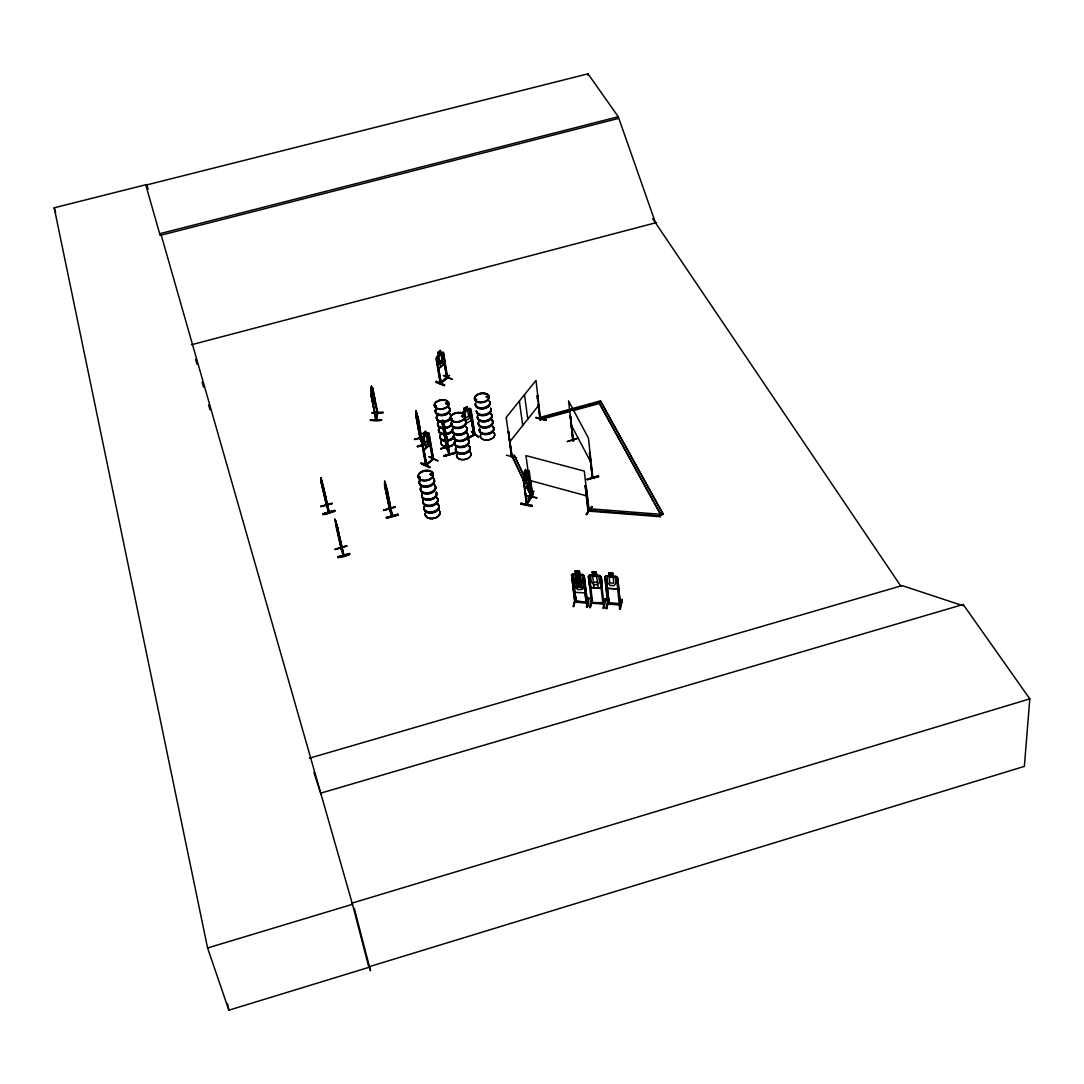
<?xml version="1.0" encoding="UTF-8"?>
<svg xmlns="http://www.w3.org/2000/svg" width="1084" height="1084" viewBox="0 0 1084 1084"><rect width="100%" height="100%" fill="white"/><g stroke="black" fill="none" stroke-linecap="round" stroke-linejoin="round"><path stroke-width="1.5" d="M376.934 412.923L377.666 412.34M377.11 413.776L377.11 412.354M371.595 391.365L373.343 400.145L373.587 394.468M540.049 419.074L540.997 418.41L540.618 419.047M525.239 488.667L528.775 482.827L529.046 479.033L528.938 482.895L525.333 488.857L524.358 486.513M419.101 423.492L419.061 424.738L416.527 413.627M963.148 605.753L963.202 604.479L320.756 793.149L321.067 794.369L313.899 772.364M520.767 504.141L531.932 506.391L532.122 505.456L520.93 503.328L532.108 505.483M520.781 504.168L520.957 503.247M445.714 432.814L445.619 434.061L443.18 423.031M567.406 441.635L578.477 438.031L567.366 441.473M370.362 419.969L370.362 419.928C392.015 418.397 377.259 422.584 370.362 419.996M370.443 420.389L381.554 419.942M963.202 604.479L1029.8 698.868L1024.366 766.374L368.75 966.847M506.35 455.172L516.729 457.949M422.801 447.529L424.101 449.806L430.077 444.846L430.307 441.134M430.077 444.846L430.402 441.174M444.684 360.254L444.359 363.817L438.898 368.424L444.372 363.804L444.779 360.294M474.968 434.684L471.093 412.191M474.833 433.817L473.857 434.941M430.131 467.38C410.714 460.266 428.004 463.153 429.82 467.705L421.039 463.667L421.378 462.841M444.467 384.956L436.08 381.392L444.508 384.901L444.183 385.728L435.795 382.11L436.12 381.351M430.158 467.326L421.391 463.247M472.041 416.92L471.635 420.457L465.768 423.6M471.635 420.457L472.217 416.933M524.439 486.635C522.339 483.843 524.304 461.947 524.913 482.841L526.025 483.992L527.894 477.949L525.686 469.277L524.209 471.825L524.751 474.9M485.957 396.852L487.583 396.012L488.193 396.812M486.919 397.191L486.594 396.5M486.824 397.3L487.8 396.229M476.391 399.861L475.673 399.278M475.727 399.874L476.526 399.495M476.608 399.779L476.012 399.21L475.822 400.01M463.884 416.31L462.922 415.362M461.933 415.999L462.692 416.893L463.993 416.134M462.638 416.595L462.163 415.809L463.789 415.578M462.556 415.673L462.218 416.622M454.332 438.546L454.738 437.882M454.792 438.79L454.792 437.936M451.107 419.291L452.028 418.776M451.594 419.63L451.445 418.749M451.73 418.749L452.38 419.047L451.581 418.844M447.733 403.817L447.231 402.692M430.917 474.819L430.605 473.884L430.104 474.48M446.134 403.383L446.757 403.858M446.283 403.383L447.286 403.004M447.286 403.749L447.069 402.665M447.611 403.451L447.543 403.14M430.402 474.142L431.947 474.25M373.424 404.617L374.563 399.237M373.438 404.779L374.685 399.237L374.305 395.579M383.18 412.462L371.947 412.747L383.018 412.367M589.317 584.466L591.132 587.596L601.051 588.097C602.027 584.412 603.368 577.975 599.615 575.509L589.696 575.116L588.355 576.051L591.579 603.327C590.536 599.452 594.222 604.655 592.379 602.433L591.308 601.999M601.051 588.097L591.146 587.501M372.869 397.814L373.33 395.633M435.836 406.283L435.673 405.89M599.587 575.604L601.078 576.783M604.127 603.923L604.059 602.65L604.194 603.612L591.539 602.907L591.593 601.918M605.062 598.707L605.834 599.262L603.91 608.368L603.192 608.327L605.062 598.707L603.3 608.246M619.384 603.585L620.305 604.086M619.614 609.33C626.43 587.149 616.606 608.476 620.333 609.371L622.27 600.224L621.511 599.696M371.351 386.067L371.934 389.183L372.381 387.503L371.148 394.739L371.473 386.067L374.373 400.89M371.5 387.11L371.392 389.495L371.69 388.099M371.785 392.34L372.259 390.159M375.674 419.291L375.836 418.559M377.273 413.207L376.27 418.79M377.34 413.139L375.836 420.213L371.297 395.863L376.46 419.44L375.809 420.118M419.914 477.123L419.183 477.922L419.603 477.001M419.237 477.19L419.969 477.475M420.307 477.38L419.982 477.909M596.336 572.338L592.081 572.135L596.336 572.338L596.715 575.36M600.075 578.571L601.241 578.626L600.075 578.571L602.948 603.951L602.961 602.541L592.677 602.65L603.896 603.016M620.536 603.693C621.159 606.119 618.178 604.696 619.194 603.544M620.278 603.625L607.975 602.894M617.473 589.005L607.541 588.341L605.726 585.279L607.609 588.341L617.473 589.005L618.476 585.916L617.433 577.718M585.916 589.886L584.859 592.758M588.476 576.2L589.723 575.021M616.674 579.52L617.853 579.574L616.674 579.52L619.384 604.94M609.222 603.91L606.254 579.249L605.157 578.856L606.322 578.924L609.154 604.235C608.219 601.064 610.387 605.265 607.731 604.14L604.831 576.851L606.2 575.834L616.118 576.403L617.582 577.691L616.064 576.498L613.07 576.431L612.731 573.301M590.265 607.474L592.311 598.016L590.373 607.609L589.669 607.568L591.674 598.436M606.769 608.544L608.707 598.937L606.051 608.503L606.769 608.544L608.68 598.937M607.988 604.208L607.799 602.867M612.853 573.206L608.598 572.975L612.853 573.206L613.083 576.336L615.333 577.487L615.942 583.287L614.086 585.645L610.129 585.414L607.731 582.826L607.094 577.027L609.113 576.105M585.929 589.791L584.981 592.867L575.13 592.365L573.463 589.154M580.211 577.135L575.956 577.027L580.211 577.135L580.577 580.225M608.937 576.092L608.612 572.867M573.301 589.262L575.13 592.365M576.363 580.021L575.983 576.932M589.75 578.029L588.517 578.287L589.75 578.029L592.623 603.287M604.804 576.959L606.2 575.834M572.691 439.427L573.572 440.795L573.26 439.264M573.639 579.886C570.143 582.596 575.252 578.124 576.512 580.13M586.498 607.325L588.612 597.785L586.458 606.81L587.203 607.365C589.818 605.644 587.799 596.214 589.222 598.232M583.287 577.623L586.227 602.867L583.287 577.623L584.452 577.691L587.501 602.934C585.265 604.344 586.715 600.306 586.01 602.216L574.75 600.97M586.336 601.606L587.271 602.027L576.187 601.308M588.747 598.205L586.593 607.243M322.924 484.738L323.303 486.608L320.891 479.223L326.948 505.998L326.298 505.239M584.452 577.691L583.219 577.935M585.143 584.1L584.208 587.081L574.357 586.512L572.555 583.273M575.143 601.783L587.352 603.016L584.168 575.699L582.691 574.52L572.84 574.059L571.512 574.981L574.791 602.176L576.16 601.85M584.005 575.834L582.691 574.52M579.412 571.349L575.184 571.105L579.412 571.349L579.804 574.357M575.767 596.999L573.748 606.552L573.043 606.512L575.794 597.365M575.834 596.986L573.639 606.417M574.357 586.512L584.235 586.986L585.021 583.978M572.948 577.352L571.783 577.298L572.948 577.352L575.916 602.338L587.42 602.582M571.485 575.076L572.935 574.073M660.142 515.93L660.59 514.304L588.111 508.653L587.623 510.279L660.142 515.93L660.21 516.716L587.704 511.052C586.959 509.263 590.523 509.724 587.691 509.981M660.21 516.716L660.725 514.263L598.327 401.487L660.793 515.049L663.083 514.399L663.015 513.626L600.468 400.904L539.981 417.448L540.645 418.749L599.059 402.774L599.14 403.519L573.179 410.619M531.336 496.445L526.404 504.805L523.437 479.602L527.339 504.209L526.336 503.843M531.499 497.204L526.797 504.887L523.829 479.684M526.323 503.748L526.594 503.206M531.079 497.841L528.518 479.25M445.212 431.689L443.342 424.034L449.223 454.481L449.25 452.868M444.657 426.676L449.603 454.386L446.649 447.57L442.204 421.717C448.749 439.25 439.562 408.167 444.765 427.245L449.399 453.735M587.704 511.052L588.206 509.439M446.798 447.286L446.08 446.743L446.405 447.502M420.064 438.085L420.335 437.408M415.633 414.494L420.186 439.02L420.28 437.435M391.961 514.575L392.056 516.39L386.392 487.678M617.352 588.897L618.327 585.888M390.023 509.588L389.007 508.152L389.779 508.721M337.829 530.74L343.452 555.699L342.978 554.005L343.75 554.601M436.351 358.276L436.838 356.568L436.351 358.276L440.538 383.668C437.597 383.262 462.001 365.633 440.578 382.72M426.744 464.06L432.665 459.02L425.998 465.402L421.446 439.508L421.961 437.8L427.923 432.882L428.993 433.18L433.546 459.101C434.156 456.459 430.836 459.291 432.977 459.521M421.446 439.589L422.055 437.841M341.365 547.772L341.108 548.829L340.633 547.149L343.98 555.55L337.07 525.835M532.108 506.011L520.984 503.721M328.33 511.011L328.533 511.865M578.897 583.87L581.525 581.295M432.462 459.508L433.302 458.789L428.966 434.874L432.773 459.643L433.072 457.99M447.719 377.747L446.703 378.126M528.003 498.477L534.087 491.093M541.052 419.345L540.577 419.969L535.984 380.43L506.147 417.476L511.797 456.567C510.09 455.131 513.45 454.711 511.323 455.524M540.103 419.007L541.038 418.465M511.689 455.768L511.391 456.554L508.45 431.662L511.892 456.594L511.811 454.968M575.184 597.447L575.889 597.501M608.652 599.317L606.051 608.49M419.874 427.001L420.145 429.332L418.573 419.074L415.795 412.232L420.687 438.749M423.871 436.418L422.801 438.478L423.803 444.034L425.484 445.348L427.814 443.356L428.654 439.914L427.652 434.359L426.229 434.427L425.592 431.391L423.139 433.356L425.66 431.229L428.356 446.323M438.654 355.322L437.624 357.273L438.546 362.733L440.118 364.102L442.34 362.286L443.126 358.98L442.218 353.519L440.863 353.506M377.666 413.695L373.479 394.888M389.63 508.884L384.684 482.692L387.354 490.158L392.449 516.269L389.413 509.182M384.603 483.03L385.199 484.467M526.838 503.315L531.011 496.973M536.824 498.017L525.93 495.537M462.041 415.822L462.001 416.622M462.434 415.606L462.191 416.27L462.963 415.565M462.367 416.283L463.708 415.917L463.315 413.18L464.711 411.337L464.033 408.248L467.218 406.608L467.692 409.589L469.629 408.438L470.957 408.953L474.846 434.847M523.166 478.491L527.231 470.713L526.228 472.353M527.623 472.732L528.071 475.984M452.299 419.156L451.581 419.494M452.082 419.535L451.92 418.722M452.028 419.088L451.391 419.21M445.849 403.329L447.231 402.692L446.378 402.855M446.283 402.95L446.337 403.695M435.809 406.012L435.362 406.744M435.199 406.378L436.093 406.094M435.511 406.5L436.351 406.351M591.756 506.499L586.336 514.643L591.932 506.973M586.349 514.168L591.81 506.553M591.85 506.892L586.485 514.629M581.39 582.731L579.94 584.777C586.512 589.832 581.092 589.859 579.113 585.414C577.745 589.859 573.07 588.964 578.192 584.71C571.796 579.845 577.081 579.804 579.019 584.046M587.934 510.754L585.224 485.781L586.227 486.052L589.168 510.632L587.758 510.659L588.869 510.984L584.29 471.106L525.943 455.605L531.363 495.144M586.227 486.052L585.035 486.052M531.499 495.144L532.515 494.968M532.488 495.374L529.195 470.686M473.694 435.036L469.982 411.053M528.233 470.429L529.006 470.944M546.336 420.118L535.767 417.462L546.295 420.091M540.645 418.316L540.13 419.847L538.152 404.102M432.53 459.399L429.698 443.451M508.816 431.757L507.949 432.313M537.081 395.823C538.667 394.061 535.903 397.909 537.515 399.129M425.768 465.172L426.866 464.751L422.123 440.619L421.432 441.202L425.7 465.266L433.166 458.857M426.622 463.993L426.093 464.453M509.683 441.947L539.154 404.779M446.567 377.368L447.584 376.893L447.028 377.462M592.867 477.651L592.176 476.879M572.786 440.131L573.572 440.795L570.347 415.849L572.745 440.307L573.124 440.89L568.572 400.877L588.422 438.099L592.88 477.759L591.905 476.228L592.812 476.703M526.905 504.792L524.588 487.746M389.224 509.155L392.015 516.309L387.354 491.391L387.205 492.163M341.596 548.612L335.891 523.802L335.715 524.602M446.229 447.76L446.378 448.261M340.877 548.165L343.221 555.022M320.878 481.445L326.962 505.835M540.523 420.036L540.089 419.332M587.393 602.04L587.352 603.016M576.078 601.363L574.696 601.322M576.146 602.311L573.016 577.04M430.267 474.074L432.313 473.871M431.798 474.656L431.757 473.667M487.543 396.69L487.597 397.001M487.99 396.866L487.285 397.151M451.92 418.898L451.54 418.722M437.855 460.849L429.088 456.865M424.142 449.657L429.901 444.765M432.313 458.64L433.451 458.058M426.202 465.293L433.546 459.02M540.645 419.264L540.13 419.847L537.556 395.199M425.05 442.977L427.394 440.985M424.061 437.408L426.405 435.429M422.435 440.754L421.432 441.202M451.865 379.319L443.315 375.443L452.136 379.102M447.164 376.839L446.635 378.289M447.435 377.625L440.239 383.546L436.324 359.888L436.974 359.36L441.269 383.099M439.738 361.758L441.947 359.942M435.795 382.164L444.589 385.389M436.893 356.636L442.462 352.083L443.478 352.436L447.665 377.909L440.605 383.614L440.768 382.11M438.817 356.297L441.025 354.482M440.375 350.566L438.153 352.381L440.619 367.015M437.272 359.481L436.324 359.888M443.085 354.766L443.735 354.224L442.787 354.644L447.001 378.343L443.83 360.931M604.953 577L606.254 576.051L609.086 576.2L608.774 572.989M426.134 463.776L426.744 464.846M603.856 603.951L600.956 576.715M617.595 577.582L620.265 604.994L620.183 604.045M608.869 603.354L607.636 603.246M447.191 377.72L443.315 352.503M438.044 365.647L441.039 382.882M430.212 474.548L431.283 475.131L431.811 474.386M426.473 464.616L422.99 445.416M487.61 396.73L486.702 396.852M446.486 403.573L447.448 403.397M447.665 403.695L445.903 403.573M447.245 377.733L447.055 376.866M474.589 433.641L473.559 434.21L474.494 433.695M467.787 437.679L473.83 434.643L468.017 437.868M467.882 438.302L474.873 434.738L468.125 438.492M470.212 411.243L470.835 410.592M464.237 408.343L467.123 406.757M546.079 420.362L535.903 417.801M375.945 419.522L371.297 395.863M576.498 580.225L574.52 581.159L575.238 586.905L577.636 589.452L581.566 589.655L583.368 587.311L582.664 581.552L580.428 580.428M592.623 575.265L590.617 576.2L591.295 581.986L593.707 584.561L597.65 584.764L599.493 582.393L598.829 576.593L596.579 575.455L599.547 575.699M474.331 433.695L474.738 434.508M372.056 389.183L377.571 413.844M462.624 415.836L463.667 415.999M588.978 510.943L588.612 510.036M437.909 460.714L429.115 456.703M148.129 189.253L146.774 184.51L54.2 207.803L207.572 947.985L228.873 1010.18L368.885 967.362L352.164 903.08L1029.8 698.868M207.572 947.985L352.49 904.3L161.231 235.12M309.292 758.231L902.091 585.59L961.535 605.224M902.091 585.59L900.75 585.97L652.69 218.67M530.97 497.908L527.583 473.505M598.341 475.795L586.986 479.426L598.585 476.594L598.314 475.7M660.725 514.263L663.015 513.626M589.357 452.678L592.474 477.881L589.75 452.57M569.954 415.958L570.672 416.473M526.729 487.19L530.361 494.819L532.596 494.196L532.501 493.437L530.266 494.06L526.634 486.431M335.037 549.141L346.866 545.78L335.186 549.561M335.146 549.412L346.934 546.133M337.693 556.797L349.549 553.518C350.809 555.482 337.246 558.653 337.72 556.891L349.563 553.585M337.802 557.284L349.644 553.924L337.829 557.339M349.793 554.398L337.937 557.664M338.222 533.762C346.541 561.864 328.587 498.681 337.083 525.808M336.27 522.84L335.403 520.32M383.614 510.388L395.159 507.19M383.655 510.537L395.091 506.838L383.546 510.022M337.666 527.542L338.059 529.453L335.525 521.702L341.582 548.721M386.351 517.434L397.963 514.277L386.365 517.488L386.609 518.355L398.207 515.117L397.95 514.222M386.473 517.976L398.072 514.764L386.446 517.867M339.861 537.501L340.254 539.683M323.588 491.12L325.525 496.784L325.2 494.439M385.592 483.667L384.549 481.269L386.067 486.716M384.441 482.936L389.942 509.697L384.427 484.968M386.08 486.689L392.164 515.523M326.582 504.345L326.284 505.158M332.111 503.166L320.593 506.418L332.219 503.667M320.688 506.675L332.178 503.518M524.48 476.662L514.277 455.321L512.095 455.917L524.453 481.852M387.083 494.724C383.004 480.862 391.216 508.762 388.79 498.125M323.113 513.708L334.644 510.469C325.525 516.363 313.723 515.361 334.644 510.483M334.888 511.35L323.317 514.466M388.831 498.22L389.264 500.401M423.979 436.649L414.427 439.345L424.074 437.137M414.535 439.576L424.034 436.974M443.559 429.698L444.521 433.37M417.448 446.554L422.096 444.738M417.354 446.107L423.79 444.819M417.557 446.838L423.898 445.063L417.408 446.513M444.413 433.356L446.716 438.695L446.608 436.31M541.702 417.747L546.566 416.419M549.805 415.538L566.011 411.107M572.501 409.332L582.216 406.676M585.468 405.782L590.319 404.454M593.571 403.573L598.422 402.245M569.94 411.5L540.74 419.494L540.076 418.194M440.795 448.925L451.947 445.89M451.987 446.025L440.687 448.668L451.825 445.619M322.246 483.139L320.864 477.732L321.609 480.266M323.1 487.908L328.777 512.61L323.33 488.559M454.955 452.489L443.749 455.524L443.979 456.35L455.158 453.22L443.966 456.296M443.83 455.944L455.036 452.936L443.844 455.998M415.863 410.687L417.462 415.836L415.863 410.687L416.283 413.682M418.167 420.484L422.977 447.475L424.196 449.86M442.204 421.717L446.947 448.261M442.15 423.722L446.554 448.369M444.819 429.792L449.155 454.481L446.256 447.678M191.448 344.739L656.565 222.559M618.259 116.747L588.016 73.82L145.839 185.147L159.673 233.724L618.259 116.747L655.495 222.843M618.422 118.454L160.134 235.404L159.673 233.724M478.288 437.123L471.54 431.798M602.853 602.609L603.829 602.65M370.85 388.397L373.912 403.072M374.59 399.278L372.639 387.72L377.815 413.085L377.069 413.248M608.761 603.409L619.127 603.869M372.015 413.099L383.086 412.719M431.283 474.846L430.321 474.711M589.764 575.225L592.596 575.36M592.745 576.309L596.701 576.498M580.455 580.319L583.463 580.374L584.913 581.634L583.409 580.468M573.68 580.089L583.395 580.563M580.563 581.458L576.62 581.254L577.338 587L581.268 587.203L579.804 575.482L575.875 575.265L576.58 581.038L580.509 581.268M593.422 582.094L597.365 582.284M591.661 598.49L592.365 598.531M603.991 603.91L591.593 603.273M572.908 574.168L575.712 574.33L575.197 571.011M579.303 571.336L579.655 574.547L582.623 574.723M607.934 603.842L620.495 604.587L617.853 579.574M607.867 604.154L620.427 604.899M326.528 506.025L321.094 482.095M591.579 509.697L594.94 509.954M605.048 510.754L610.102 511.147M620.211 511.933L623.585 512.19M632.013 512.854L637.067 513.247M647.175 514.033L650.536 514.29M532.258 494.521L531.241 494.263M531.661 494.805L532.569 495.076L532.393 494.087L531.661 494.751L528.45 471.987M588.964 510.578L587.867 510.645L588.856 510.916M486.567 397.259L487.908 397.151L487.976 396.216M602.772 602.989L602.704 603.842M588.233 510.334L585.224 485.781M419.115 477.705L419.44 477.055L419.02 477.732M592.379 477.787L589.71 453.329M531.323 496.255L530.374 497L531.417 497.244L527.922 470.89L527.109 470.686M525.632 495.496L536.783 497.692M619.194 603.964L619.127 604.831M586.146 601.999L586.092 602.853M527.109 470.822L527.881 471.025M531.621 493.938L532.556 494.236L531.377 494.263M529.371 480.32L587.149 496.025M427.923 432.882L428.912 433.302M446.364 403.709L446.012 403.722M438.464 355.24L437.963 352.3L440.443 350.403L442.814 365.2M423.681 436.337L423.139 433.356M579.683 574.452L581.918 575.604L582.623 581.39L580.821 583.734L576.891 583.504L574.479 580.916L573.761 575.143L575.739 574.235L575.36 571.119M385.064 484.223L384.725 481.418M467.218 406.608L467.611 409.752L469.318 409.901L470.199 415.457L469.033 418.668L466.147 420.267L464.223 418.736M469.629 408.438C457.705 411.974 464.494 416.744 464.033 408.248M471.96 431.622L478.735 436.96L471.418 431.459M573.057 440.768L570.292 416.581M574.913 602.189L571.647 575.021M420.131 438.898L415.89 415.104M326.853 505.307L329.238 512.461L323.411 486.526M329.075 511.811L322.585 484.128M341.04 548.789L335.484 523.911M572.691 583.273L574.466 586.322M589.344 584.357L591.214 587.501M663.083 514.399L600.468 400.904M592.487 476.215L592.013 477.258M437.665 366.013L438.898 368.424M571.471 425.429L591.187 462.882M527.393 482.773L532.501 493.437M523.857 475.89L514.277 455.321M529.683 488.098L532.596 494.196M523.829 481.079L512.204 456.662L509.412 438.329M443.383 422.326L442.611 419.874L443.058 423.072L442.367 421.446M455.172 453.288L454.928 452.407M444.535 433.329L446.838 438.654M416.459 412.679L416.92 414.183M415.795 412.232L416.459 413.831L415.985 410.646M417.99 417.435L416.757 414.793L418.627 422.381M420.429 438.288L422.177 442.258M422.299 442.868L420.416 438.18L422.353 443.681M422.462 444.291L419.874 438.437M443.559 423.546L442.909 420.917M598.571 476.553L587.189 479.806M385.186 483.328L385.674 485.036M386.717 488.41L385.538 485.429L387.516 493.274M486.648 420.768L486.675 420.863A7.303 4.539 -8.7 0 1 477.434 417.489M321.392 479.806L321.826 481.364M336.067 522.393L336.582 524.195M323.845 489.67L320.864 477.732L322.802 487.434M338.56 532.434L335.539 520.279M323.723 491.093L325.647 496.743M326.298 505.374L328.493 511.96M372.72 402.503L373.56 404.766M417.448 415.863L422.299 441.08M54.2 207.803L55.636 212.532M322.368 483.125L323.005 485.32M369.319 966.671L370.498 970.776L354.251 908.229M195.621 359.387L197.017 364.265M202.125 382.178L203.507 387.056M208.616 404.969L210.011 409.847M337.314 528.829L339.089 534.832L338.994 533.707M322.666 486.255L324.387 492.055L324.252 490.876M323.086 488.627L323.723 491.133L322.964 488.654M337.3 526.838L343.669 554.805M227.464 1003.554L228.873 1010.18M384.684 481.242L387.991 495.659L387.977 494.48M384.684 485.618L389.535 509.805M371.175 394.698L376.216 420.199L377.774 413.194M325.078 494.48L325.525 496.784M417.625 416.852L422.177 441.798M423.343 433.424L426.012 448.315M446.08 446.743L446.174 447.773M436.974 359.36L437.516 362.503M436.432 358.248L437.746 366.04M440.28 350.525L440.768 353.465M470.998 417.448L473.925 435.267M508.45 431.662L508.924 434.996M530.496 480.09L532.678 495.117M519.358 401.066L522.732 425.484M528.558 483.193L530.537 497.922M524.48 394.712L527.8 419.115M588.504 576.092L589.479 584.357M592.108 572.04L594.059 587.65M596.227 572.338L598.002 587.84M604.967 576.905L607.975 604.262M588.016 73.82L588.178 75.501M446.486 436.351L446.716 438.695M660.59 514.304L660.644 515.076M435.47 486.919A7.629 4.919 -10.4 0 1 428.099 493.925A7.629 4.919 -10.4 0 1 420.89 488.369M434.738 485.361A7.737 4.986 -10.4 0 1 432.977 491.919A7.737 4.986 -10.4 0 1 423.112 492.908A7.737 4.986 -10.4 0 1 421.5 486.675M436.486 492.556A7.615 4.932 -10.4 0 1 429.128 499.588A7.615 4.932 -10.4 0 1 421.92 494.019M436.391 492.19A7.588 4.919 -10.4 0 1 429.061 499.182A7.588 4.919 -10.4 0 1 421.879 493.64M436.446 492.326A7.615 4.932 -10.4 0 1 429.088 499.345A7.615 4.932 -10.4 0 1 421.879 493.776M433.532 478.572A7.751 4.986 -10.3 0 1 427.801 486.675A7.751 4.986 -10.3 0 1 419.454 481.201M434.521 484.656A7.629 4.919 -10.4 0 1 432.773 491.133A7.629 4.919 -10.4 0 1 423.045 492.109A7.629 4.919 -10.4 0 1 421.446 485.971M433.505 479.02A7.642 4.919 -10.3 0 1 431.757 485.483A7.642 4.919 -10.3 0 1 422.001 486.459A7.642 4.919 -10.3 0 1 420.402 480.334M434.684 485.009A7.737 4.986 -10.4 0 1 432.909 491.567A7.737 4.986 -10.4 0 1 423.058 492.556A7.737 4.986 -10.4 0 1 421.432 486.337M433.464 478.22A7.751 4.986 -10.3 0 1 427.733 486.323A7.751 4.986 -10.3 0 1 419.4 480.849M433.302 477.868A7.656 4.919 -10.3 0 1 427.652 485.862A7.656 4.919 -10.3 0 1 419.427 480.456M436.96 503.992A7.561 4.946 -10.4 0 1 437.746 510.307A7.561 4.946 -10.4 0 1 428.424 512.895A7.561 4.946 -10.4 0 1 424.413 507.461M436.96 503.545A7.669 5.014 -10.4 0 1 437.773 509.954A7.669 5.014 -10.4 0 1 428.302 512.569A7.669 5.014 -10.4 0 1 424.251 507.068M439.887 511.58A7.561 4.959 -10.4 0 1 432.611 518.613A7.547 4.946 -10.4 0 1 425.443 513.03A7.561 4.959 -10.4 0 0 432.611 518.613A7.547 4.946 -10.4 0 0 439.874 511.594M439.847 511.35A7.561 4.959 -10.4 0 1 432.57 518.382A7.561 4.959 -10.4 0 1 425.389 512.786M437.922 509.304A7.561 4.959 -10.4 0 1 439.101 510.225M436.567 493.179A7.588 4.919 -10.4 0 1 429.25 500.185A7.588 4.919 -10.4 0 1 422.055 494.629M436.54 492.813A7.615 4.946 -10.4 0 1 429.183 499.846A7.615 4.946 -10.4 0 1 421.961 494.277M437.719 498.938A7.696 5 -10.4 0 1 430.307 506.052A7.696 5 -10.4 0 1 423.017 500.401M435.768 496.878A7.696 5 -10.4 0 1 436.96 497.8M437.936 503.789A7.561 4.946 -10.4 0 1 432.367 511.784A7.561 4.946 -10.4 0 1 424.21 506.35M437.692 499.358A7.588 4.932 -10.4 0 1 430.375 506.377A7.588 4.932 -10.4 0 1 423.18 500.794M435.754 497.326A7.588 4.932 -10.4 0 1 436.947 498.233M438.857 505.266A7.669 5.014 -10.4 0 1 431.459 512.38A7.669 5.014 -10.4 0 1 424.183 506.729M436.906 503.206A7.669 5.014 -10.4 0 1 438.099 504.128M436.906 497.448A7.696 5 -10.4 0 1 431.229 505.564A7.696 5 -10.4 0 1 422.95 500.063M436.744 497.109A7.588 4.932 -10.4 0 1 431.147 505.103A7.588 4.932 -10.4 0 1 422.977 499.683M490.795 409.183A7.303 4.526 -8.7 0 1 484.86 415.511A7.303 4.526 -8.7 0 1 476.553 411.839M490.835 408.776A7.412 4.593 -8.7 0 1 484.819 415.186A7.412 4.593 -8.7 0 1 476.391 411.459M490.903 413.817A7.303 4.539 -8.7 0 1 486.662 420.958M490.808 413.383A7.276 4.526 -8.7 0 1 485.659 420.714A7.276 4.526 -8.7 0 1 477.61 415.836M490.862 413.532A7.303 4.539 -8.7 0 1 485.686 420.89A7.303 4.539 -8.7 0 1 477.61 415.999M489.06 401.026A7.439 4.58 -8.7 0 1 483.789 408.465A7.439 4.58 -8.7 0 1 475.578 403.533M490.618 408.058A7.317 4.526 -8.7 0 1 484.697 414.386A7.317 4.526 -8.7 0 1 476.377 410.714M489.778 402.476A7.331 4.512 -8.7 0 1 483.843 408.79A7.331 4.512 -8.7 0 1 475.51 405.131M490.781 408.424A7.412 4.58 -8.7 0 1 484.765 414.833A7.412 4.58 -8.7 0 1 476.337 411.107M489.765 401.717A7.439 4.58 -8.7 0 1 482.773 408.248A7.439 4.58 -8.7 0 1 475.524 403.18M489.616 401.351A7.331 4.512 -8.7 0 1 483.667 407.665A7.331 4.512 -8.7 0 1 475.334 403.993M492.881 427.096A7.249 4.539 -8.7 0 1 487.773 434.454A7.249 4.539 -8.7 0 1 479.738 429.535M492.908 426.676A7.358 4.607 -8.7 0 1 487.719 434.128A7.358 4.607 -8.7 0 1 479.575 429.156M493.721 432.597A7.249 4.553 -8.7 0 1 488.613 439.969A7.249 4.553 -8.7 0 1 480.578 435.036M493.694 432.381A7.249 4.553 -8.7 0 1 488.586 439.752A7.249 4.553 -8.7 0 1 480.551 434.819M491.716 415.402A7.276 4.526 -8.7 0 1 485.822 421.703A7.276 4.526 -8.7 0 1 477.543 418.031M490.93 414.034A7.303 4.539 -8.7 0 1 486.702 421.188A7.303 4.539 -8.7 0 1 477.461 417.706M491.919 420.064A7.371 4.593 -8.7 0 1 486.716 427.516A7.371 4.593 -8.7 0 1 478.545 422.543M492.719 425.985A7.249 4.539 -8.7 0 1 487.597 433.343A7.249 4.539 -8.7 0 1 479.562 428.437M491.892 420.484A7.276 4.539 -8.7 0 1 487.678 427.624A7.276 4.539 -8.7 0 1 478.478 424.142M492.868 426.337A7.358 4.607 -8.7 0 1 487.678 433.79A7.358 4.607 -8.7 0 1 479.521 428.817M491.865 419.725A7.371 4.593 -8.7 0 1 486.662 427.177A7.371 4.593 -8.7 0 1 478.491 422.204M491.729 419.373A7.276 4.539 -8.7 0 1 486.581 426.73A7.276 4.539 -8.7 0 1 478.532 421.825M466.852 428.627A7.385 4.621 -9.3 0 1 461.73 434.86A7.385 4.621 -9.3 0 1 452.733 432.489M466.892 428.221A7.48 4.675 -9.3 0 1 459.765 434.887A7.48 4.675 -9.3 0 1 452.556 429.684M467.028 433.18A7.371 4.634 -9.3 0 1 461.716 440.7A7.371 4.634 -9.3 0 1 453.64 435.673M466.933 432.814A7.344 4.607 -9.3 0 1 461.648 440.294A7.344 4.607 -9.3 0 1 453.613 435.294M453.695 435.944A7.371 4.634 -9.3 0 0 461.757 440.971A7.371 4.634 -9.3 0 0 467.068 433.451A7.371 4.634 -9.3 0 1 461.757 440.985A7.371 4.634 -9.3 0 1 453.695 435.958A7.249 4.539 -9.7 0 1 445.023 440.118A7.249 4.539 -9.7 0 1 439.941 435.009M465.05 420.429A7.507 4.675 -9.3 0 1 459.63 428.017A7.507 4.675 -9.3 0 1 451.432 422.963M465.93 426.459A7.385 4.607 -9.3 0 1 460.605 433.952A7.385 4.607 -9.3 0 1 452.529 428.952M465.768 421.906A7.398 4.607 -9.3 0 1 458.722 428.492A7.398 4.607 -9.3 0 1 451.594 423.356M466.079 426.811A7.48 4.675 -9.3 0 1 460.686 434.413A7.48 4.675 -9.3 0 1 452.502 429.332M464.982 420.091A7.507 4.675 -9.3 0 1 459.575 427.679A7.507 4.675 -9.3 0 1 451.378 422.624M464.833 419.738A7.398 4.607 -9.3 0 1 459.494 427.218A7.398 4.607 -9.3 0 1 451.405 422.232M469.169 446.54A7.317 4.634 -9.3 0 1 463.911 454.061A7.317 4.634 -9.3 0 1 455.89 449.02M469.196 446.12A7.425 4.702 -9.3 0 1 463.857 453.735A7.425 4.702 -9.3 0 1 455.727 448.627M470.077 452.055A7.317 4.648 -9.3 0 1 464.819 459.589A7.317 4.648 -9.3 0 1 456.798 454.521M470.036 451.838A7.317 4.648 -9.3 0 1 464.779 459.372A7.317 4.648 -9.3 0 1 456.771 454.304M467.841 434.847A7.344 4.607 -9.3 0 1 460.863 441.432A7.344 4.607 -9.3 0 1 453.776 436.283M468.125 439.508A7.439 4.688 -9.3 0 1 462.773 447.109A7.439 4.688 -9.3 0 1 454.63 442.015M468.993 445.443A7.331 4.634 -9.3 0 1 463.722 452.949A7.331 4.634 -9.3 0 1 455.714 447.909M468.098 439.928A7.344 4.621 -9.3 0 1 462.814 447.435A7.344 4.621 -9.3 0 1 454.792 442.407M469.142 445.781A7.425 4.702 -9.3 0 1 463.803 453.397A7.425 4.702 -9.3 0 1 455.673 448.288M468.071 439.156A7.439 4.688 -9.3 0 1 462.719 446.771A7.439 4.688 -9.3 0 1 454.562 441.676M467.922 438.817A7.344 4.621 -9.3 0 1 462.638 446.323A7.344 4.621 -9.3 0 1 454.603 441.296M450.145 419.359A7.303 4.526 -9.7 0 1 440.226 422.055A7.303 4.526 -9.7 0 1 437.597 416.08M450.131 414.793A7.303 4.526 -9.7 0 1 450.863 415.809A7.317 4.526 -9.7 0 0 450.673 414.698M450.158 418.993A7.412 4.593 -9.7 0 1 440.118 421.73A7.412 4.593 -9.7 0 1 437.448 415.673M450.158 414.359A7.412 4.593 -9.7 0 1 450.89 415.402M451.811 423.763A7.303 4.539 -9.7 0 1 444.806 427.882M442.922 427.923A7.303 4.539 -9.7 0 1 438.559 421.649M451.771 423.532A7.303 4.539 -9.7 0 1 442.895 427.692A7.303 4.539 -9.7 0 1 437.787 422.597M449.033 407.665A7.425 4.58 -9.7 0 1 447.38 413.695A7.425 4.58 -9.7 0 1 437.909 414.671A7.425 4.58 -9.7 0 1 436.296 408.98M450.673 417.055A7.317 4.526 -9.7 0 1 441.784 421.215A7.317 4.526 -9.7 0 1 436.676 416.134M448.79 412.855A7.317 4.526 -9.7 0 1 449.941 413.668M449.006 408.099A7.331 4.512 -9.7 0 1 447.394 414.047A7.331 4.512 -9.7 0 1 438.044 415.009A7.331 4.512 -9.7 0 1 436.446 409.4M450.104 418.641A7.412 4.58 -9.7 0 1 440.05 421.378A7.412 4.58 -9.7 0 1 437.394 415.335M450.09 414.02A7.412 4.58 -9.7 0 1 451.079 416.229M447.8 406.486A7.425 4.58 -9.7 0 1 448.234 412.692A7.425 4.58 -9.7 0 1 438.356 414.522A7.425 4.58 -9.7 0 1 436.229 408.641M449.548 407.99A7.331 4.512 -9.7 0 1 442.516 414.467A7.331 4.512 -9.7 0 1 435.524 409.44M447.665 406.148A7.331 4.512 -9.7 0 1 448.817 406.974M454.02 437.069A7.249 4.539 -9.7 0 1 444.318 441.12A7.249 4.539 -9.7 0 1 440.863 434.941M453.329 437.882A7.358 4.607 -9.7 0 1 444.223 440.795A7.358 4.607 -9.7 0 1 439.969 435.727M451.161 425.551A7.276 4.526 -9.7 0 1 444.901 428.478M443.031 428.519A7.276 4.526 -9.7 0 1 438.681 422.259M451.134 425.199A7.303 4.539 -9.7 0 1 444.846 428.139M442.963 428.18A7.303 4.539 -9.7 0 1 438.6 421.906M452.218 431.297A7.371 4.607 -9.7 0 1 443.085 434.21A7.371 4.607 -9.7 0 1 438.83 429.142M452.204 431.649A7.276 4.539 -9.7 0 1 442.34 434.345A7.276 4.539 -9.7 0 1 439.725 428.356M453.275 437.543A7.358 4.607 -9.7 0 1 444.155 440.456A7.358 4.607 -9.7 0 1 439.914 435.389M452.163 430.958A7.371 4.593 -9.7 0 1 445.822 433.925M443.925 433.966A7.371 4.593 -9.7 0 1 438.776 428.803M452.733 429.359A7.276 4.539 -9.7 0 1 445.754 433.478M443.884 433.519A7.276 4.539 -9.7 0 1 438.803 428.424M527.122 479.209L525.686 481.581L524.9 475.917L526.336 473.545L527.122 479.209M525.591 470.415L524.792 472.949L525.591 470.415M425.362 432.286L424.034 434.562L425.362 432.286M440.226 352.354L438.803 353.519L440.063 351.379L440.226 352.354M468.654 416.297L465.768 417.882L464.873 412.327L467.76 410.741L468.654 416.297M466.852 408.546L464.982 409.562L464.833 408.56L466.689 407.543L466.852 408.546M598.382 476.133L587 479.413L598.395 476.188M334.739 510.889L323.208 514.128L334.739 510.889M417.218 420.416L420.145 429.332L417.218 420.416M595.577 572.826L593.029 572.704L593.151 573.748L595.699 573.87L595.577 572.826M579.412 577.813L576.878 577.691L577.013 578.721L579.547 578.842L579.412 577.813M578.666 571.824L576.119 571.674L576.254 572.718L578.788 572.853L578.666 571.824M612.094 573.693L609.533 573.544L609.655 574.588L612.203 574.723L612.094 573.693M613.192 577.365L609.222 577.149L609.858 582.948L613.815 583.165L613.192 577.365M421.839 480.022A7.683 4.919 -10.3 0 0 433.288 474.548A7.683 4.919 -10.3 0 0 421.92 471.404A7.683 4.919 -10.3 0 0 421.839 480.022M421.961 480.564A7.656 4.905 -10.3 0 0 433.356 475.117A7.656 4.905 -10.3 0 0 422.028 471.987A7.656 4.905 -10.3 0 0 421.961 480.564M421.879 480.226A7.683 4.919 -10.3 0 0 433.329 474.751A7.683 4.919 -10.3 0 0 421.947 471.608A7.683 4.919 -10.3 0 0 421.879 480.226M439.142 510.456A7.561 4.959 -10.4 0 0 437.963 509.534A7.547 4.946 -10.4 0 1 439.142 510.469M478.193 401.934A7.358 4.512 -8.7 0 0 489.06 396.839A7.358 4.512 -8.7 0 0 477.99 394.075A7.358 4.512 -8.7 0 0 478.193 401.934M478.301 402.476A7.331 4.499 -8.7 0 0 489.114 397.408A7.331 4.499 -8.7 0 0 478.085 394.644A7.331 4.499 -8.7 0 0 478.301 402.476M478.234 402.15A7.358 4.512 -8.7 0 0 489.087 397.069A7.358 4.512 -8.7 0 0 478.017 394.291A7.358 4.512 -8.7 0 0 478.234 402.15M453.939 421.473A7.439 4.607 -9.3 0 0 464.941 416.297A7.439 4.607 -9.3 0 0 453.844 413.438A7.439 4.607 -9.3 0 0 453.939 421.473M454.033 422.015A7.398 4.593 -9.3 0 0 465.009 416.852A7.398 4.593 -9.3 0 0 453.952 414.007A7.398 4.593 -9.3 0 0 454.033 422.015M453.966 421.69A7.439 4.607 -9.3 0 0 464.982 416.513A7.439 4.607 -9.3 0 0 453.884 413.654A7.439 4.607 -9.3 0 0 453.966 421.69M437.936 408.614A7.358 4.512 -9.7 0 0 448.871 403.519A7.358 4.512 -9.7 0 0 437.922 400.728A7.358 4.512 -9.7 0 0 437.936 408.614M438.044 409.156A7.331 4.499 -9.7 0 0 448.939 404.075A7.331 4.499 -9.7 0 0 438.031 401.297A7.331 4.499 -9.7 0 0 438.044 409.156M437.963 408.817A7.358 4.512 -9.7 0 0 448.898 403.722A7.358 4.512 -9.7 0 0 437.95 400.917A7.358 4.512 -9.7 0 0 437.963 408.817M445.226 446.405A7.249 4.553 -9.7 0 0 454.914 442.34A7.249 4.553 -9.7 0 1 445.226 446.391A7.249 4.553 -9.7 0 1 441.757 440.199A7.249 4.553 -9.7 0 0 445.226 446.391"/></g></svg>
